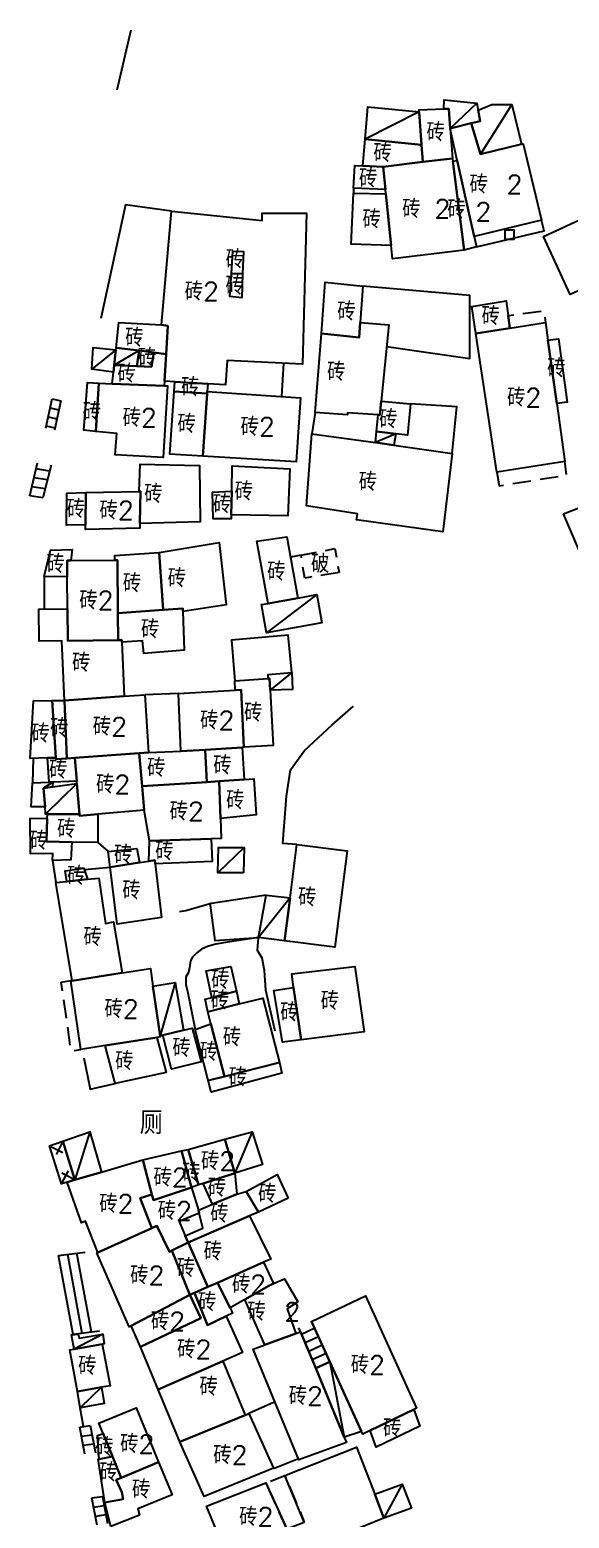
# Model space of a CAD drawing. Header units: millimetres. Extents: x 198 to 1143, y 0 to 936.
# Drawn here: x 384 to 442.6, y 496.2 to 658.1 of the extents above; entities that cross this region are included whole.
import ezdxf

# ---------------------------------------------------------------- set-up
doc = ezdxf.new("R2010")
doc.units = ezdxf.units.MM
doc.linetypes.add('X5', pattern=[3, 2, -1])
for name, color, linetype in [('HouseUnrebuilt', 30, 'Continuous'), ('NewDetailedHouse', 170, 'Continuous'), ('OldHouse', 17, 'Continuous'), ('Text', 252, 'Continuous')]:
    doc.layers.add(name, color=color, linetype=linetype)
doc.styles.add('HZ', font='rs.shx', dxfattribs={"width": 0.8, "bigfont": 'hztxt.shx'})
doc.linetypes.add('443', pattern='A,9.4,[169,AAA.SHX,S=1,R=0,X=0,Y=0.15],0.6', length=10)

# ---------------------------------------------------------------- blocks, each defined once
blk = doc.blocks.new('gc291')
blk.add_lwpolyline([(-0.5, -0.5), (0.5, -0.5), (0.5, 0.5), (-0.5, 0.5), (-0.5, -0.5)])

msp = doc.modelspace()

# ---------------------------------------------------------------- linework, layer by layer
at = {"layer": 'HouseUnrebuilt', "linetype": '443', "flags": 128}
for points in [[(399.41, 638.35), (394.41, 639.03), (391.71, 626.68)], [(385.56, 598.59), (385.58, 595.04)], [(384.37, 578.81), (384.31, 576.15)], [(391.41, 569.67), (392.53, 568.69)], [(386.48, 567.7), (386.82, 565.3)], [(389.94, 566.72), (392.74, 567)]]:
    msp.add_lwpolyline(points, dxfattribs=at)
at = {"layer": 'HouseUnrebuilt', "linetype": 'Continuous', "flags": 128}
for points in [[(399.41, 638.35), (409.25, 637.32), (409.27, 638.12), (414.07, 638.14), (413.64, 621.7), (405.46, 622.1), (405.28, 619.44), (403.35, 619.56), (399.76, 619.78), (398.64, 619.84), (398.82, 622.8), (399, 625.85), (398.32, 625.99)], [(407.13, 631.51), (405.91, 631.56), (406.08, 634), (407.23, 633.97)], [(407.13, 631.51), (407.03, 628.91), (405.73, 629.07), (405.91, 631.56)], [(398.32, 625.99), (399, 625.85), (398.82, 622.8), (397.47, 622.97), (395.9, 623.17), (393.38, 623.48), (393.67, 626.24)], [(393.36, 623.24), (393.18, 621.59), (393.1, 620.82), (390.75, 621.15), (390.88, 623.5)], [(395.9, 623.17), (395.64, 621.48), (393.18, 621.59), (393.36, 623.24), (393.38, 623.48)], [(398.82, 622.8), (398.64, 619.84), (398.61, 619.34), (392.97, 619.57), (393.1, 620.82), (393.18, 621.59), (395.64, 621.48), (397.24, 621.41), (397.47, 622.97)], [(391.5, 619.64), (391.17, 614.39), (389.89, 614.53), (390.26, 619.69)], [(392.97, 619.57), (398.61, 619.34), (398.96, 619.33), (398.49, 611.54), (393.29, 611.82), (393.45, 614.16), (391.17, 614.39), (391.5, 619.64)], [(388.46, 600.34), (388.07, 600.33), (388.08, 598.57), (385.56, 598.59), (386.24, 601.45), (388.6, 601.54)], [(393.57, 594.62), (393.59, 591.68), (388.12, 591.62), (388.1, 595.08), (388.08, 598.57), (388.07, 600.33), (388.46, 600.34), (393.26, 600.39), (393.54, 600.39)], [(393.59, 591.68), (393.99, 591.69), (394, 591.47), (394.26, 585.57), (387.76, 585.11), (387.5, 591.6), (385.01, 591.55), (384.97, 595.03), (388.1, 595.08), (388.12, 591.62)], [(386.85, 578.89), (385.94, 578.86), (384.04, 578.8), (384.41, 585.07), (386.44, 585.11)], [(388.04, 578.81), (386.86, 578.73), (386.85, 578.89), (386.44, 585.11), (387.76, 585.11)], [(396.89, 579.44), (395.89, 579.37), (388.91, 578.87), (388.04, 578.81), (387.76, 585.11), (394.26, 585.57), (396.51, 585.73)], [(388.04, 578.81), (388.91, 578.87), (389.11, 576.35), (386.5, 576.24), (386.11, 576.22), (385.94, 578.86), (386.85, 578.89), (386.86, 578.73)], [(396.2, 575.78), (396.43, 573.18), (391.39, 572.75), (389.41, 572.58), (389.4, 572.75), (389.13, 576.09), (389.11, 576.35), (388.91, 578.87), (395.89, 579.37)], [(386.48, 575.71), (385.51, 575.56), (385.66, 573.54), (384.15, 573.54), (384.31, 576.15), (386.11, 576.22), (386.5, 576.24)], [(389.4, 572.75), (385.91, 572.75), (385.72, 572.75), (385.66, 573.54), (385.51, 575.56), (386.48, 575.71), (389.13, 576.09)], [(385.9, 572.29), (385.82, 569.76), (388.56, 569.71), (388.47, 567.79), (386.48, 567.7), (386.49, 568.47), (384.08, 568.42), (384.06, 572.33)], [(388.56, 569.71), (385.82, 569.76), (385.9, 572.29), (385.91, 572.75), (389.4, 572.75), (389.41, 572.58), (391.39, 572.75), (391.41, 569.67)], [(390.27, 565.66), (388.02, 565.43), (387.85, 566.59), (389.87, 566.87)], [(394.04, 555.48), (388.6, 554.62), (386.82, 565.3), (388.02, 565.43), (390.27, 565.66), (391.51, 565.79), (392.23, 560.84), (393.1, 561.03)]]:
    msp.add_lwpolyline(points, close=True, dxfattribs=at)
at = {"layer": 'HouseUnrebuilt'}
for points in [[(393.36, 623.24), (390.75, 621.15)], [(395.9, 623.17), (393.18, 621.59)], [(386.5, 576.24), (385.51, 575.56)], [(389.13, 576.09), (385.72, 572.75)]]:
    msp.add_lwpolyline(points, dxfattribs=at)
at = {"layer": 'NewDetailedHouse', "linetype": 'Continuous', "flags": 128}
for points in [[(403.28, 618.51), (402.82, 611.69), (399.23, 611.91), (399.69, 618.72)], [(395.97, 604.37), (396.03, 607.87), (395.9, 607.86), (395.98, 610.81), (402.43, 610.66), (402.51, 604.54)], [(390.05, 604.22), (387.98, 604.17), (388.03, 607.66), (390.1, 607.72)], [(395.97, 604.37), (395.96, 603.86), (390.04, 603.71), (390.05, 604.22), (390.1, 607.72), (395.9, 607.86), (396.03, 607.87)], [(413.48, 548.21), (412.67, 553.9), (412.46, 555.38), (419.33, 556.17), (420.33, 549.06)], [(413.48, 548.21), (411.48, 547.96), (410.52, 553.55), (412.67, 553.9)], [(411.14, 545.73), (405.16, 544.22), (403.69, 549.93), (403.36, 551.24), (406.75, 552.1), (409.34, 552.75)], [(405.16, 544.22), (403.4, 543.77), (401.96, 549.34), (403.69, 549.93)], [(403.4, 543.77), (405.16, 544.22), (411.14, 545.73), (411.4, 544.58), (403.73, 542.52)], [(415.07, 512.47), (418.18, 504.97), (418.42, 504.4), (413.25, 502.51), (408.26, 514.54), (409.53, 515.01), (412.92, 516.25), (413.43, 516.43)], [(421.48, 498.78), (422.47, 496.18), (422.17, 496.06), (414.48, 492.89), (412.65, 492.14), (406.98, 489.81), (406.48, 489.61), (403.21, 497.47), (409.67, 500.01), (411.92, 495), (413.83, 495.75), (411.73, 500.82), (419.52, 503.88)]]:
    msp.add_lwpolyline(points, close=True, dxfattribs=at)
at = {"layer": 'OldHouse', "linetype": '443', "flags": 128}
for points in [[(393.5, 651.52), (395.02, 658.07)], [(419.18, 640.83), (419.19, 640.31)], [(422.78, 623.61), (431.81, 622.33), (431.83, 629.15), (420.18, 630.17)], [(411.57, 621.8), (411.35, 618.19)], [(429.89, 611.98), (430.42, 617.06), (425.37, 617.37)], [(415.02, 616.44), (414.65, 614.13)], [(413.48, 600.91), (412.35, 600.69)], [(412.48, 588.16), (412.07, 592.21), (405.93, 591.66), (406.28, 587.24)], [(400.17, 585.87), (396.51, 585.73)], [(413.03, 569.46), (411.49, 569.56), (411.89, 574.71), (412.33, 577.57), (413.85, 579.68), (416.86, 582.48), (419.17, 584.5)], [(409.7, 563.94), (403.73, 563.03), (400.96, 562.22), (400.27, 562.13)], [(403.57, 563.1), (404.1, 559), (408.86, 559.34)], [(408.86, 559.34), (405.27, 558.79), (404.21, 558.61), (403.31, 558.35), (402.65, 558.06), (402.14, 557.66), (401.68, 557.18), (401.46, 556.78), (401.37, 556.08), (401.24, 555.53), (400.96, 555.05), (400.96, 554.23), (401.18, 553.31), (401.96, 549.34)], [(410.68, 549.15), (409.65, 553.59), (409.51, 555.75), (409.25, 557.09), (408.74, 557.91), (408.86, 559.34)], [(389.89, 546.26), (390.57, 542.83), (393.27, 543.46)], [(410.49, 508.76), (407.82, 507.56)], [(389.84, 506.13), (389.47, 508.17)], [(410.49, 501.56), (413.19, 502.65)]]:
    msp.add_lwpolyline(points, dxfattribs=at)
at = {"layer": 'OldHouse', "linetype": 'Continuous', "flags": 128}
for points in [[(426.3, 649.13), (426.57, 645.57), (420.44, 646.18), (420.72, 649.69)], [(429.69, 647.33), (429.94, 644.08), (426.72, 643.7), (426.57, 645.57), (426.3, 649.13), (426.29, 649.36), (429.01, 649.46), (429.53, 649.48)], [(432.73, 649.33), (432.96, 648.14), (431.98, 647.9), (429.7, 647.33), (429.69, 647.33), (429.53, 649.48), (429.01, 649.46), (429.03, 650.45), (432.58, 650.1)], [(437.43, 645.62), (432.97, 644.53), (431.98, 647.9), (432.96, 648.14), (432.73, 649.33), (434.22, 649.94), (436.4, 649.94)], [(437.43, 645.62), (437.63, 645.67), (439.61, 637.37), (432.29, 635.57), (430.46, 643.85), (429.7, 647.33), (431.98, 647.9), (432.97, 644.53)], [(426.57, 645.57), (426.72, 643.7), (422.39, 643.18), (420.2, 643.28), (420.44, 646.18)], [(420.2, 643.28), (422.39, 643.18), (422.64, 640.68), (419.18, 640.83), (419.31, 643.32)], [(429.97, 643.79), (431.19, 634.09), (423.4, 633.17), (423.26, 634.61), (422.69, 640.22), (422.64, 640.68), (422.39, 643.18), (426.72, 643.7), (429.94, 644.08)], [(432.29, 635.57), (432.54, 634.45), (431.19, 634.09), (429.97, 643.79), (430.46, 643.85)], [(450.44, 640.93), (453.51, 634.21), (442.71, 629.27), (439.81, 635.6), (447.58, 639.16), (447.08, 640.26), (450.11, 641.64)], [(422.69, 640.22), (423.26, 634.61), (418.91, 634.76), (419.19, 640.31)], [(419.9, 626.23), (419.78, 624.58), (415.69, 625.04), (416.09, 630.63), (420.18, 630.17)], [(436.17, 625.62), (432.48, 625.03), (432.03, 627.98), (435.78, 628.58)], [(422.19, 617.69), (422.04, 616.16), (421.85, 616.17), (418.54, 616.4), (418.52, 616.2), (415.02, 616.44), (415.69, 625.04), (419.78, 624.58), (419.9, 626.23), (423.01, 625.99)], [(440.3, 624.31), (441.26, 617.42), (442.14, 611.12), (434.77, 609.95), (432.48, 625.03), (436.17, 625.62), (440.04, 626.23)], [(441.26, 617.42), (440.3, 624.31), (441.45, 624.46), (442.39, 617.57)], [(397.47, 622.97), (397.24, 621.41), (395.64, 621.48), (395.9, 623.17)], [(403.35, 619.56), (403.29, 618.74), (403.28, 618.51), (399.69, 618.72), (399.76, 619.78)], [(402.82, 611.69), (403.28, 618.51), (403.29, 618.74), (413.41, 618.05), (412.94, 611.08)], [(423.77, 614.12), (421.67, 614.38), (421.85, 616.17), (422.04, 616.16), (422.19, 617.69), (425.37, 617.37), (425.04, 613.96)], [(421.56, 613.16), (423.56, 612.87), (429.89, 611.98), (428.9, 603.47), (419.51, 604.76), (419.6, 605.42), (414.07, 606.28), (414.65, 614.13)], [(423.77, 614.12), (423.56, 612.87), (421.56, 613.16), (421.67, 614.38)], [(405.88, 605.29), (405.94, 607.89), (406.01, 610.62), (412.25, 610.31), (412.06, 605.2)], [(451.18, 608.24), (453.71, 602.46), (444.93, 598.57), (441.99, 605.4), (450.62, 608.78), (450.9, 608.89)], [(405.88, 605.29), (405.87, 604.89), (403.93, 604.86), (403.87, 607.79), (405.94, 607.89)], [(400.64, 594.8), (400.63, 595.12), (398.48, 594.96), (398.06, 601.22), (404.57, 602.31), (405.34, 595.51)], [(413.14, 596.26), (409.9, 595.67), (408.69, 602.44), (411.95, 602.92)], [(398.48, 594.96), (393.57, 594.62), (393.54, 600.39), (393.26, 600.39), (393.26, 600.88), (398.06, 601.22)], [(409.9, 595.67), (413.14, 596.26), (415.19, 596.63), (415.73, 593.55), (409.71, 592.46), (409.18, 595.54)], [(400.64, 594.8), (400.77, 590.59), (396.41, 590.21), (396.25, 591.62), (394, 591.47), (393.99, 591.69), (393.59, 591.68), (393.57, 594.62), (398.48, 594.96), (400.63, 595.12)], [(410.12, 586.23), (410.05, 587.5), (409.91, 587.5), (409.89, 587.94), (412.48, 588.16), (412.56, 586.31)], [(407.25, 580.02), (407.08, 580.01), (403.07, 579.76), (400.43, 579.6), (400.17, 585.87), (406.33, 586.25), (406.99, 586.29)], [(410.12, 586.23), (410.46, 580.2), (407.25, 580.02), (406.99, 586.29), (406.33, 586.25), (406.28, 587.24), (409.91, 587.5), (410.05, 587.5)], [(403.25, 576.24), (396.2, 575.78), (395.89, 579.37), (396.89, 579.44), (400.43, 579.6), (403.07, 579.76)], [(407.31, 576.51), (404.59, 576.33), (403.25, 576.24), (403.07, 579.76), (407.08, 580.01)], [(404.73, 572.26), (404.59, 576.33), (407.31, 576.51), (408.35, 576.58), (408.61, 572.66)], [(404.73, 572.26), (404.81, 570.09), (403.71, 570.05), (397.02, 569.86), (396.43, 573.18), (396.2, 575.78), (403.25, 576.24), (404.59, 576.33)], [(397.63, 567.35), (397.58, 567.73), (396.93, 567.63), (397.02, 569.86), (403.71, 570.05), (403.82, 567.6)], [(395.92, 567.48), (392.74, 567), (392.53, 568.69), (395.62, 569.03)], [(407.23, 566.37), (404.45, 566.37), (404.52, 569.12), (407.29, 569.12)], [(411.69, 558.98), (412.29, 563.64), (413.03, 569.46), (418.5, 568.77), (417.16, 558.29)], [(397.63, 567.35), (398.33, 561.5), (393.49, 560.77), (392.74, 567), (395.92, 567.48), (396.93, 567.63), (397.58, 567.73)], [(412.29, 563.64), (411.69, 558.98), (408.86, 559.34), (409.7, 563.94)], [(397.39, 554.02), (398.17, 548.62), (398.18, 548.52), (397.8, 548.46), (392.19, 547.58), (389.55, 547.16), (388.47, 554.6), (388.6, 554.62), (394.04, 555.48), (397.11, 555.96)], [(406.46, 553.48), (403.78, 552.8), (403.18, 555.71), (405.84, 556.17)], [(400.7, 549.24), (398.45, 548.69), (398.17, 548.62), (397.39, 554.02), (399.81, 554.45)], [(406.75, 552.1), (403.36, 551.24), (403.06, 552.62), (403.78, 552.8), (406.46, 553.48)], [(398.45, 548.69), (400.7, 549.24), (401.66, 549.48), (402.61, 545.81), (399.39, 545.01)], [(392.19, 547.58), (397.8, 548.46), (398.83, 544.66), (393.27, 543.46)], [(391.79, 533.82), (388.89, 532.96), (387.58, 537.17), (390.51, 538.21)], [(406.27, 533.68), (405.19, 537.38), (408.18, 538.21), (409.29, 534.64)], [(401.59, 532.14), (397.44, 530.76), (397.27, 531.39), (396.28, 535.15), (400.48, 536.12)], [(402.32, 532.43), (401.59, 532.14), (400.48, 536.12), (401.2, 536.28)], [(406.27, 533.68), (402.83, 532.59), (402.32, 532.43), (401.2, 536.28), (405.19, 537.38)], [(397.27, 531.39), (395.98, 530.96), (397.27, 527.72), (391.41, 525.08), (390.05, 528.48), (389.61, 528.3), (388.06, 532.71), (388.89, 532.96), (391.79, 533.82), (396.28, 535.15)], [(406.51, 531.42), (403.87, 530.31), (402.83, 532.59), (406.27, 533.68)], [(408.84, 529.46), (407.52, 531.72), (410.89, 533.54), (412.07, 530.96)], [(402.33, 529.66), (402.42, 529.36), (400.22, 528.43), (400.9, 526.87), (401.22, 526.15), (399.44, 525.28), (399.17, 525.15), (397.81, 527.96), (397.27, 527.72), (395.98, 530.96), (397.27, 531.39), (397.44, 530.76), (401.59, 532.14)], [(408.84, 529.46), (407.89, 529.05), (401.22, 526.15), (400.9, 526.87), (402.81, 527.71), (402.42, 529.36), (402.33, 529.66), (403.87, 530.31), (406.51, 531.42), (407.52, 531.72)], [(399.44, 525.28), (401.39, 520.45), (395.01, 517.08), (394.8, 516.98), (391.3, 525.03), (391.41, 525.08), (397.27, 527.72), (397.81, 527.96), (399.17, 525.15)], [(409.41, 524), (404.39, 521.78), (403.34, 521.32), (401.22, 526.15), (407.89, 529.05), (410.18, 524.34)], [(403.34, 521.32), (401.9, 520.68), (401.39, 520.45), (399.44, 525.28), (401.22, 526.15)], [(410.49, 521.68), (409.98, 521.45), (407.37, 519.96), (405.76, 519.03), (404.39, 521.78), (409.41, 524)], [(405.76, 519.03), (406.04, 518.46), (405.36, 518.14), (403.31, 517.18), (401.9, 520.68), (403.34, 521.32), (404.39, 521.78)], [(412.92, 516.25), (409.53, 515.01), (407.37, 519.96), (409.98, 521.45), (410.49, 521.68), (411.67, 522.2), (413.12, 519.71), (411.96, 518.93)], [(396.04, 514.82), (395.01, 517.08), (401.39, 520.45), (402.58, 517.91)], [(405.36, 518.14), (407.11, 514.2), (404.99, 513.26), (397.97, 510.15), (396.04, 514.82), (402.58, 517.91), (401.39, 520.45), (401.9, 520.68), (403.31, 517.18)], [(425.73, 507.99), (420.98, 505.71), (420.18, 505.32), (420.05, 505.59), (416.61, 513.18), (414.63, 517.55), (420.49, 520.37), (426.04, 508.14)], [(391.81, 510.42), (389.2, 509.95), (388.36, 514.47), (388.82, 514.55), (391.88, 515.1), (392.73, 510.58)], [(391.88, 515.1), (388.82, 514.55), (388.53, 516.11), (389.25, 516.2), (389.36, 515.76), (391.94, 516.2), (392.07, 515.14)], [(407.42, 507.39), (400.31, 504.48), (397.97, 510.15), (404.99, 513.26)], [(420.05, 505.59), (418.18, 504.97), (415.07, 512.47), (416.61, 513.18)], [(389.2, 509.95), (391.81, 510.42), (392.08, 508.64), (389.47, 508.17)], [(398, 502.25), (393.95, 500.57), (392.99, 502.89), (391.96, 505.39), (391.51, 506.49), (395.55, 508.17)], [(400.31, 504.48), (407.42, 507.39), (407.82, 507.56), (410.47, 501.59), (402.96, 498.52)], [(420.98, 505.71), (425.73, 507.99), (426.4, 506.16), (421.65, 503.88)], [(392.99, 502.89), (391.54, 502.6), (391.35, 505.16), (391.96, 505.39)], [(393.95, 500.57), (393.4, 500.34), (393.99, 498.99), (394.16, 498.24), (392.16, 497.86), (391.43, 502.58), (391.54, 502.6), (392.99, 502.89)], [(392.16, 497.86), (394.16, 498.24), (393.99, 498.99), (393.4, 500.34), (393.95, 500.57), (398, 502.25), (399.46, 498.69), (395.73, 497.19), (395.91, 496.51), (392.82, 495.26)], [(422.47, 496.18), (421.48, 498.78), (424.47, 499.87), (425.47, 497.27)]]:
    msp.add_lwpolyline(points, close=True, dxfattribs=at)
at = {"layer": 'OldHouse'}
for points in [[(432.58, 650.1), (429.69, 647.33)], [(436.4, 649.94), (432.97, 644.53)], [(426.3, 649.13), (420.44, 646.18)], [(432.29, 635.57), (432.54, 634.45), (439.89, 636.21), (439.61, 637.37)], [(423.77, 614.12), (421.56, 613.16)], [(415.19, 596.63), (409.71, 592.46)], [(412.48, 588.16), (410.12, 586.23)], [(407.29, 569.12), (404.45, 566.37)], [(412.29, 563.64), (408.86, 559.34)], [(399.81, 554.45), (398.17, 548.62)], [(390.51, 538.21), (388.89, 532.96)], [(408.18, 538.21), (406.27, 533.68)], [(391.94, 516.2), (388.82, 514.55)], [(416.61, 513.18), (418.18, 504.97)], [(391.81, 510.42), (389.47, 508.17)], [(424.47, 499.87), (422.47, 496.18)]]:
    msp.add_lwpolyline(points, dxfattribs=at)
at = {"layer": 'OldHouse', "linetype": 'X5', "flags": 128}
for points in [[(436.17, 625.62), (435.99, 626.99), (439.86, 627.5), (440.04, 626.23)], [(434.77, 609.95), (435, 608.47), (442.35, 609.63), (442.14, 611.12)], [(388.47, 554.6), (387.38, 554.43), (388.46, 546.99), (389.55, 547.16)], [(411.92, 495), (409.67, 500.01), (411.73, 500.82), (413.83, 495.75)]]:
    msp.add_lwpolyline(points, dxfattribs=at)
at = {"layer": 'OldHouse', "linetype": 'Continuous', "flags": 128}
for points in [[(385.73, 614.74), (386.43, 617.91)], [(386.21, 616.94), (387.17, 616.72)], [(386.43, 617.91), (387.38, 617.7)], [(387.38, 617.7), (386.68, 614.53)], [(386, 615.96), (386.95, 615.75)], [(385.78, 614.98), (386.73, 614.77)], [(384, 607.39), (384.84, 610.96)], [(386.33, 610.72), (385.41, 607.17)], [(385.91, 609.1), (384.46, 609.33)], [(386.16, 610.07), (384.68, 610.3)], [(385.41, 607.17), (384, 607.39)], [(385.66, 608.14), (384.23, 608.36)], [(388.89, 532.96), (388.06, 532.71), (387.45, 532.53), (386.16, 536.67), (387.58, 537.17), (388.89, 532.96)], [(386.16, 536.67), (387.59, 535.95)], [(387.58, 537.17), (386.86, 535.74)], [(387.45, 532.53), (388.21, 533.94)], [(388.89, 532.96), (387.48, 533.71)], [(387.11, 524.73), (390.02, 525.11)], [(388.72, 516.13), (387.11, 524.73)], [(389.71, 516.26), (388.12, 524.86)], [(390.7, 516.39), (389.13, 524.99)], [(391.59, 516.5), (388.72, 516.13)], [(415.07, 512.47), (413.24, 516.88)], [(414.96, 516.82), (413.54, 516.15)], [(414.63, 517.55), (416.61, 513.18)], [(415.38, 515.91), (413.93, 515.23)], [(415.79, 515), (414.31, 514.31)], [(416.2, 514.09), (414.69, 513.39)], [(416.61, 513.18), (415.07, 512.47)], [(389.45, 506.07), (390.58, 506.24)], [(390, 503.12), (389.45, 506.07)], [(389.63, 505.08), (390.76, 505.25)], [(390.58, 506.24), (391.13, 503.29)], [(389.81, 504.1), (390.95, 504.27)], [(390.76, 498.37), (391.89, 498.54)], [(391.31, 495.42), (390.76, 498.37)], [(390.95, 497.38), (392.08, 497.55)], [(391.89, 498.54), (392.44, 495.59)], [(391.13, 496.4), (392.26, 496.57)]]:
    msp.add_lwpolyline(points, dxfattribs=at)
at = {"layer": 'OldHouse', "linetype": 'X5', "flags": 128}
msp.add_lwpolyline([(417.61, 599.04), (413.89, 598.42), (413.48, 600.91), (417.15, 601.64)], close=True, dxfattribs=at)

# ---------------------------------------------------------------- block references
at = {"layer": 'OldHouse'}
msp.add_blockref('gc291', (436.13, 635.78), dxfattribs=at)

# ---------------------------------------------------------------- texts
at = {"layer": 'Text', "style": 'HZ'}
for s, height, p in [('砖', 2, (427.11, 645.94)), ('砖', 2, (421.35, 643.68)), ('砖', 2, (419.77, 640.91)), ('砖', 2, (431.79, 640.25)), ('2', 2, (435.81, 640.25)), ('砖', 2, (424.47, 637.6)), ('2', 2, (427.99, 637.6)), ('砖', 2, (429.37, 637.55)), ('砖', 2, (420.16, 636.45)), ('2', 2, (432.43, 637.29)), ('砖', 2, (405.29, 632.12)), ('砖2', 2, (400.84, 628.61)), ('砖', 2, (405.27, 629.24)), ('砖', 2, (417.41, 626.44)), ('砖', 2, (433.09, 625.94)), ('砖', 2, (394.37, 623.59)), ('砖', 2, (395.75, 621.39)), ('砖', 2, (393.51, 619.68)), ('砖', 2, (416.3, 619.88)), ('砖', 2, (440.22, 620.26)), ('砖', 2, (400.46, 618.21)), ('砖2', 2, (435.86, 617.07)), ('砖', 2, (389.75, 615.5)), ('砖2', 2, (394.09, 614.87)), ('砖', 2, (421.95, 614.72)), ('砖', 2, (400.05, 614.21)), ('砖2', 2, (406.91, 613.89)), ('砖', 2, (396.43, 606.59)), ('砖', 2, (406.26, 606.86)), ('砖', 2, (419.75, 607.9)), ('砖', 2, (388.01, 604.96)), ('砖', 2, (403.9, 605.47)), ('砖2', 2, (391.58, 604.79)), ('砖', 2, (385.8, 598.98)), ('破', 2, (414.55, 599)), ('砖', 2, (394.11, 596.88)), ('砖', 2, (398.98, 597.43)), ('砖', 2, (409.8, 598.15)), ('砖2', 2, (389.38, 595.01)), ('砖', 2, (396.08, 591.87)), ('砖', 2, (388.59, 588.23)), ('砖', 2, (407.28, 582.8)), ('砖', 2, (386.21, 581.12)), ('砖2', 2, (390.85, 581.27)), ('砖2', 2, (402.51, 581.95)), ('砖', 2, (384.17, 580.53)), ('砖', 2, (386.09, 576.6)), ('砖', 2, (396.74, 576.79)), ('砖', 2, (403.94, 577.07)), ('砖2', 2, (391.2, 574.99)), ('砖', 2, (405.33, 573.27)), ('砖2', 2, (399.2, 572.06)), ('砖', 2, (386.97, 570.16)), ('砖', 2, (383.98, 568.87)), ('砖', 2, (397.63, 567.72)), ('砖', 2, (393.16, 567.34)), ('砖', 2, (388.05, 565.05)), ('砖', 2, (394.06, 563.47)), ('砖', 2, (413.16, 562.71)), ('砖', 2, (389.83, 558.39)), ('砖', 2, (403.71, 553.73)), ('砖2', 2, (392.12, 550.56)), ('砖', 2, (403.66, 551.5)), ('砖', 2, (411.22, 550.2)), ('砖', 2, (415.61, 551.44)), ('砖', 2, (404.98, 547.49)), ('砖', 2, (399.5, 546.33)), ('砖', 2, (402.46, 545.9)), ('砖', 2, (393.28, 544.89)), ('砖', 2, (405.62, 543.14)), ('厕', 2.5, (395.95, 537.93)), ('砖2', 2, (402.6, 534.01)), ('砖2', 2, (397.45, 532.23)), ('砖', 2, (400.56, 532.76)), ('砖', 2, (403.33, 531.12)), ('砖2', 2, (391.55, 529.37)), ('砖', 2, (408.8, 530.47)), ('砖2', 2, (397.91, 528.6)), ('砖', 2, (403.6, 528.31)), ('砖', 2, (402.89, 524.2)), ('砖', 2, (399.97, 522.39)), ('砖2', 2, (394.91, 521.58)), ('砖2', 2, (405.97, 520.6)), ('砖', 2, (402.27, 518.67)), ('砖', 2, (407.66, 517.64)), ('砖2', 2, (397.16, 516.59)), ('2', 2, (411.68, 517.64)), ('砖2', 2, (400.01, 513.54)), ('砖', 2, (389.25, 511.75)), ('砖2', 2, (418.88, 511.85)), ('砖', 2, (402.44, 509.47)), ('砖2', 2, (412.14, 508.47)), ('砖', 2, (422.39, 504.95)), ('砖2', 2, (393.82, 503.25)), ('砖', 2, (391.11, 502.9)), ('砖2', 2, (403.94, 502.04)), ('砖', 2, (391.56, 500.16)), ('砖', 2, (395.1, 498.3)), ('砖2', 2, (406.75, 495.32))]:
    msp.add_text(s, height=height, dxfattribs=at).set_placement(p)

doc.saveas('drawing.dxf')
